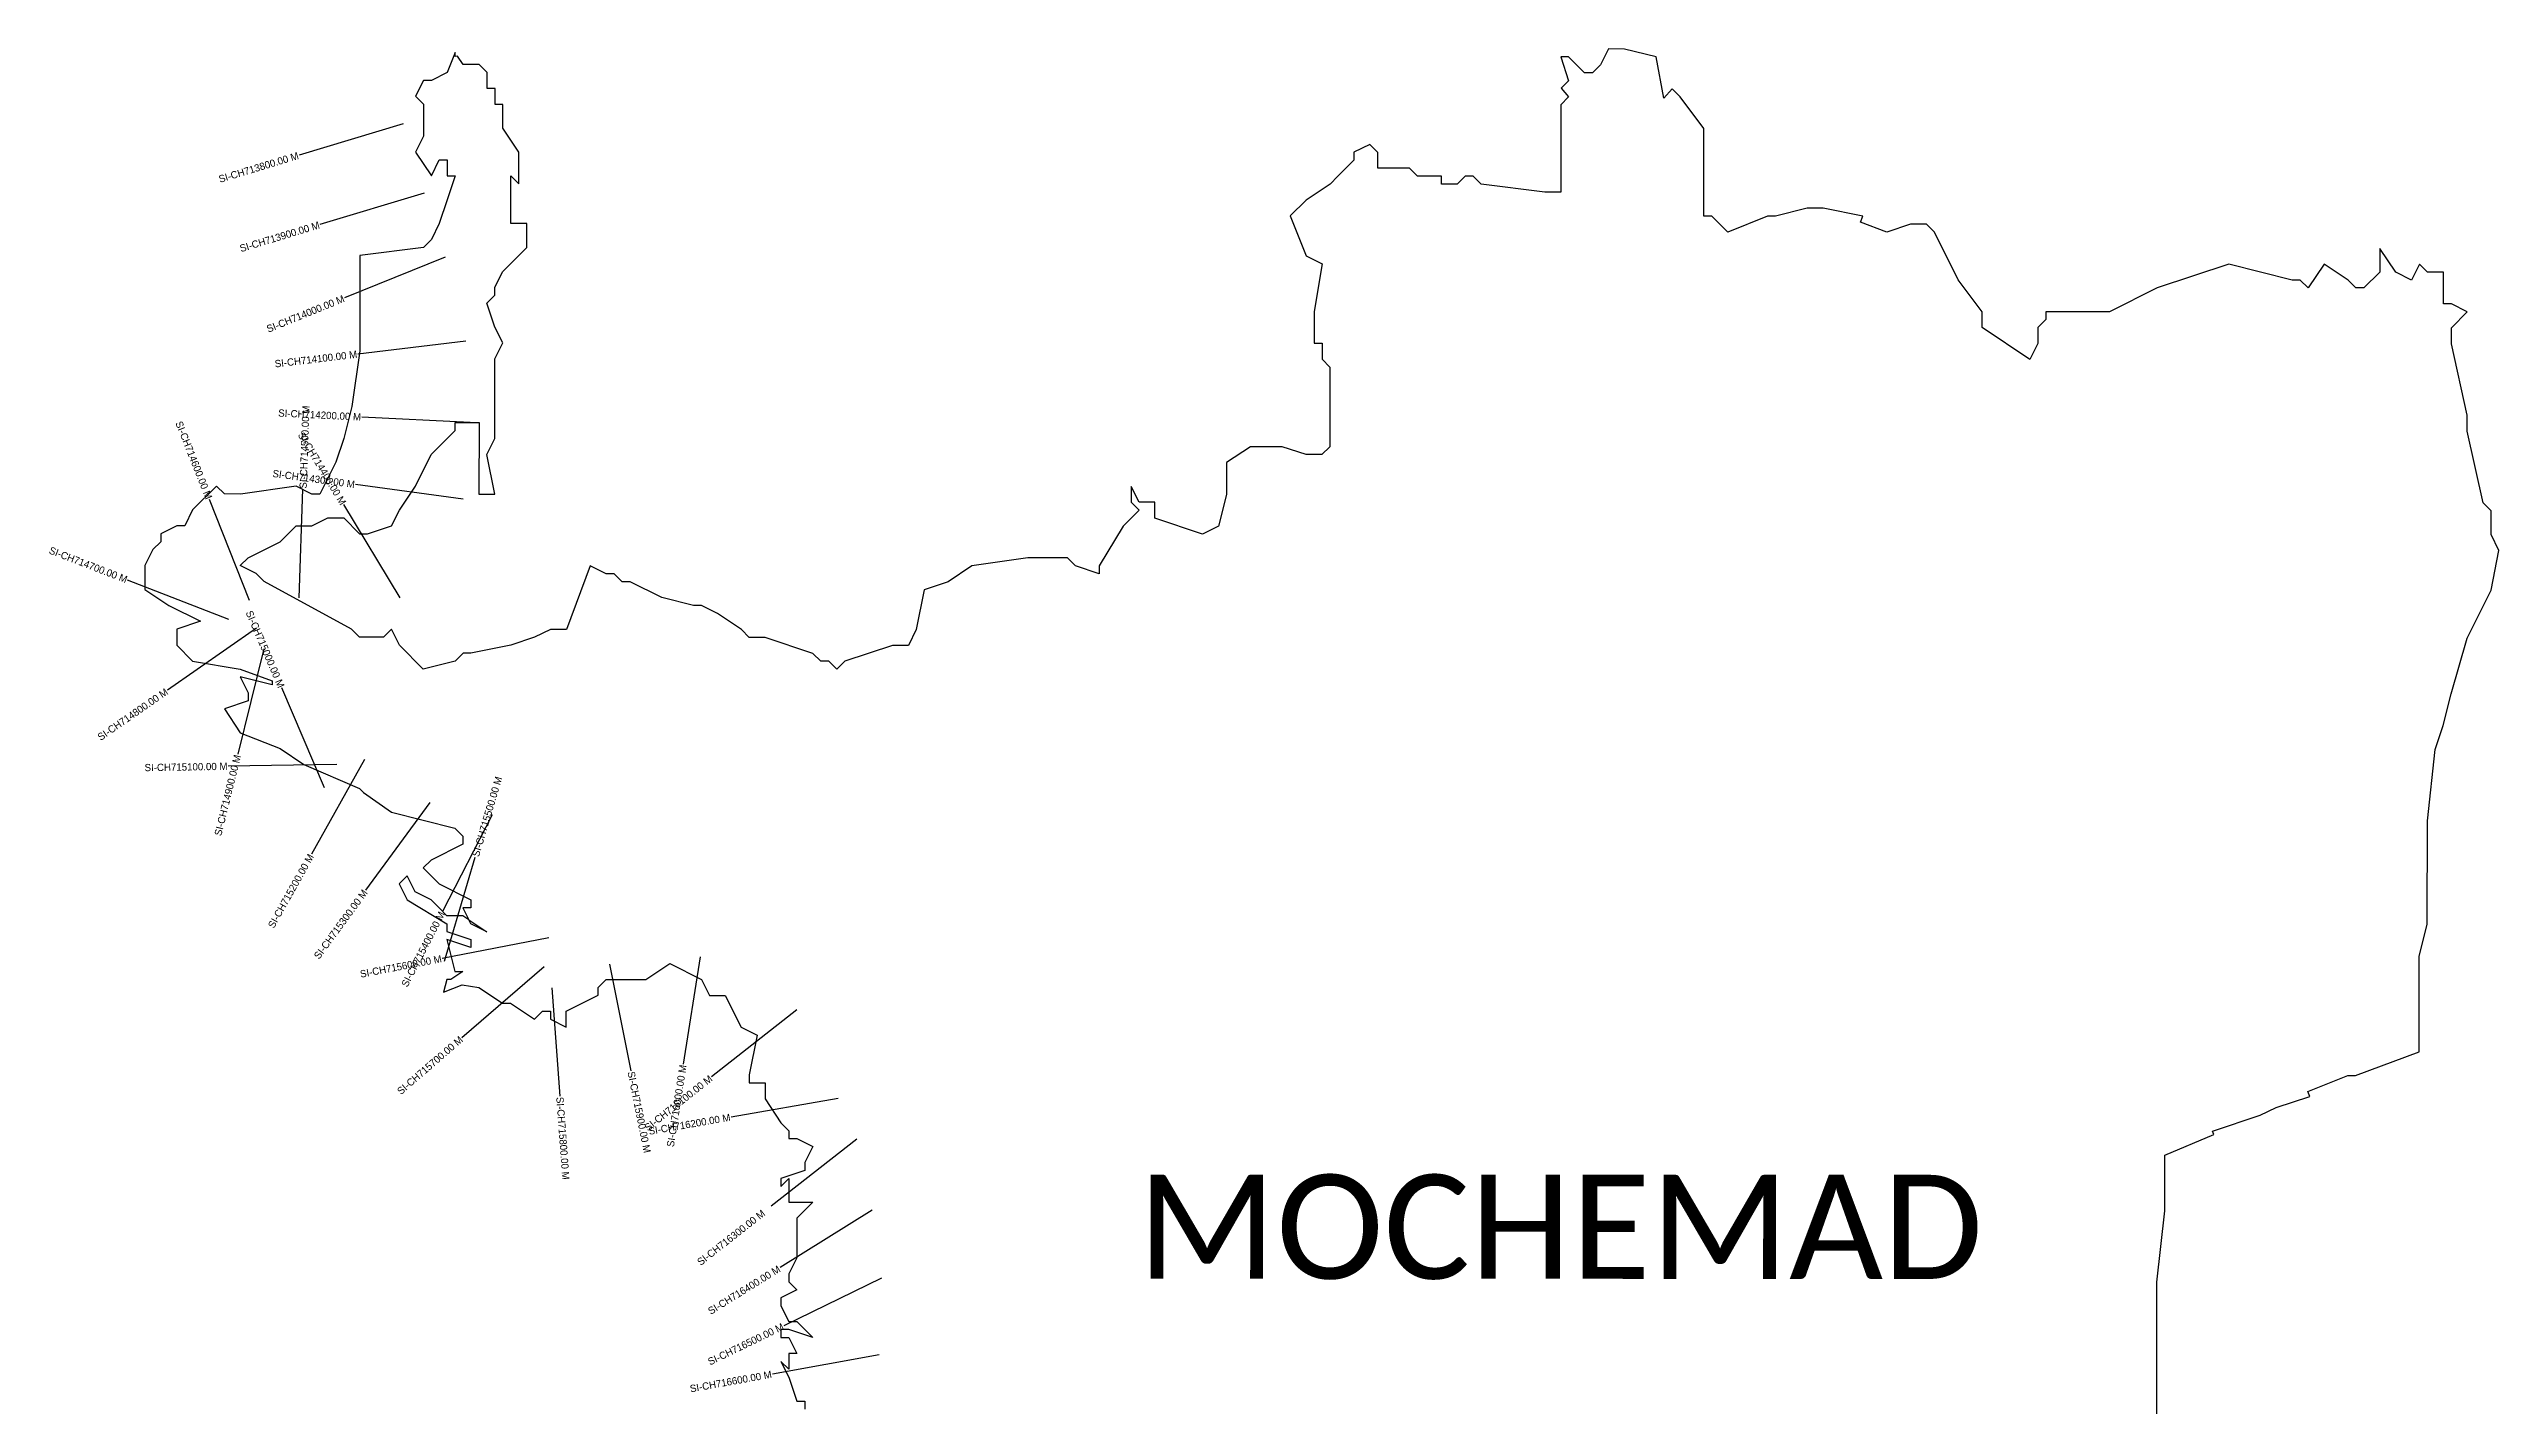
# Model space of a CAD drawing. Header units: metres. Extents: x 353810 to 357192, y 1746314 to 1749893.
# Drawn here: x 353810 to 357192, y 1748021 to 1749893 of the extents above; entities that cross this region are included whole.
import ezdxf
from ezdxf.enums import TextEntityAlignment as Align

# ---------------------------------------------------------------- set-up
doc = ezdxf.new("R2010")
doc.units = ezdxf.units.M
for name, color, linetype in [('CS', 134, 'Continuous'), ('CSMark', 6, 'Continuous'), ('VILLAGE BOUNDRY', 10, 'Continuous'), ('VILLAGE NAME', 250, 'Continuous')]:
    doc.layers.add(name, color=color, linetype=linetype)

msp = doc.modelspace()

# ---------------------------------------------------------------- linework, layer by layer
at = {"layer": 'CS'}
for p, q in [((354298.6, 1749790.1), (354155.1, 1749746.7)), ((354327.6, 1749694.4), (354184, 1749651)), ((354356.9, 1749606.1), (354217.9, 1749549.7)), ((354385.1, 1749489.9), (354236.1, 1749472.2)), ((354391.5, 1749377.9), (354241.7, 1749385.3)), ((354155.3, 1749135.7), (354160.5, 1749285.6)), ((354381.6, 1749272), (354233, 1749292.2)), ((354086.7, 1749132.2), (354031.4, 1749271.7)), ((354294.6, 1749136), (354217, 1749264.4)), ((354058.3, 1749106.1), (353918.4, 1749160.3)), ((354096.5, 1749093.8), (353973.3, 1749008.2)), ((354106.3, 1749065.5), (354070.5, 1748919.9)), ((354190.2, 1748873.5), (354131.2, 1749011.4)), ((354245.5, 1748912.9), (354172.2, 1748782)), ((354207.3, 1748905.9), (354057.3, 1748903.4)), ((354335.7, 1748853.3), (354247, 1748732.3)), ((354421.5, 1748836.2), (354352.9, 1748702.8)), ((354355.7, 1748634.2), (354398.2, 1748778.1)), ((354500.1, 1748666.4), (354352.8, 1748638.2)), ((354708.6, 1748640.5), (354685.4, 1748492.3)), ((354493.3, 1748626.8), (354379.9, 1748528.7)), ((354583.4, 1748630.2), (354613.1, 1748483.2)), ((354504.1, 1748597.7), (354515, 1748448.1)), ((354842.3, 1748567.4), (354724.5, 1748474.6)), ((354899.2, 1748444.7), (354751.4, 1748419.2)), ((354924.9, 1748389), (354806.9, 1748296.5)), ((354946.4, 1748290.6), (354819, 1748211.5)), ((354959, 1748197.1), (354824.1, 1748131.4)), ((354956, 1748091.3), (354808.4, 1748064.7))]:
    msp.add_line(p, q, dxfattribs=at)
at = {"layer": 'VILLAGE BOUNDRY', "ltscale": 0.1, "flags": 128}
msp.add_lwpolyline([(356719.3, 1747982.7), (356719.4, 1748191.3), (356730.4, 1748290.1), (356730.4, 1748366.9), (356798.3, 1748395.2), (356796.3, 1748399.8), (356862.2, 1748421.8), (356884.2, 1748432.7), (356930.8, 1748447.5), (356928.1, 1748454.7), (356983, 1748476.6), (356993.9, 1748476.6), (357081.8, 1748509.5), (357081.8, 1748641.2), (357092.8, 1748685.2), (357092.9, 1748827.9), (357103.9, 1748926.7), (357114.9, 1748959.6), (357125.9, 1749003.5), (357147.9, 1749080.3), (357180.8, 1749146.2), (357191.8, 1749201.1), (357180.9, 1749223.1), (357180.9, 1749256), (357169.9, 1749267), (357148, 1749365.8), (357148, 1749387.7), (357126.1, 1749486.5), (357126.1, 1749508.5), (357148, 1749530.4), (357126.1, 1749541.4), (357115.1, 1749541.4), (357115.1, 1749585.4), (357093.2, 1749585.4), (357082.2, 1749596.3), (357071.2, 1749574.4), (357049.2, 1749585.4), (357027.3, 1749617.7), (357027.3, 1749585.4), (357005.3, 1749563.4), (356994.3, 1749563.4), (356983.4, 1749574.4), (356950.4, 1749596.4), (356928.5, 1749563.5), (356917.5, 1749574.4), (356906.5, 1749574.4), (356818.7, 1749596.4), (356719.9, 1749563.5), (356654, 1749530.6), (356566.2, 1749530.7), (356566.2, 1749519.7), (356555.2, 1749508.7), (356555.2, 1749486.7), (356544.2, 1749464.8), (356478.3, 1749508.7), (356478.4, 1749530.7), (356445.4, 1749574.6), (356412.5, 1749640.5), (356401.6, 1749651.5), (356379.6, 1749651.5), (356346.7, 1749640.5), (356310.6, 1749654.1), (356313.7, 1749662.5), (356258.9, 1749673.5), (356236.9, 1749673.5), (356193, 1749662.5), (356182, 1749662.5), (356127.1, 1749640.6), (356105.2, 1749662.5), (356094.2, 1749662.6), (356094.2, 1749783.3), (356061.3, 1749827.3), (356050.3, 1749838.2), (356039.2, 1749825.3), (356028.4, 1749882.2), (355984.5, 1749893.1), (355962.5, 1749893.2), (355951.6, 1749871.2), (355940.5, 1749860.2), (355929.6, 1749860.2), (355907.6, 1749882.2), (355896.7, 1749882.2), (355907.6, 1749849.3), (355897.3, 1749838.9), (355907.6, 1749827.3), (355896.6, 1749816.3), (355896.6, 1749695.6), (355874.6, 1749695.6), (355786.8, 1749706.6), (355775.8, 1749717.6), (355764.9, 1749717.6), (355753.9, 1749706.6), (355731.9, 1749706.6), (355731.9, 1749717.6), (355699, 1749717.6), (355688, 1749728.6), (355644.1, 1749728.6), (355644.1, 1749750.5), (355633.1, 1749761.5), (355611.2, 1749750.6), (355611.2, 1749739.6), (355589.2, 1749717.6), (355578.2, 1749706.7), (355545.3, 1749684.7), (355523.3, 1749662.8), (355545.3, 1749607.9), (355567.2, 1749596.9), (355556.2, 1749531), (355556.2, 1749487.1), (355567.2, 1749487.1), (355567.2, 1749465.2), (355578.1, 1749454.2), (355578.1, 1749344.4), (355567.1, 1749333.4), (355545.2, 1749333.4), (355512.2, 1749344.4), (355468.3, 1749344.4), (355435.4, 1749322.5), (355435.4, 1749278.6), (355424.4, 1749234.7), (355402.4, 1749223.7), (355336.5, 1749245.7), (355336.5, 1749267.6), (355314.6, 1749267.6), (355303.6, 1749289.6), (355303.6, 1749267.6), (355314.6, 1749256.7), (355292.6, 1749234.7), (355259.7, 1749179.8), (355259.7, 1749168.9), (355226.8, 1749179.8), (355215.8, 1749190.8), (355160.9, 1749190.9), (355084, 1749179.9), (355051.1, 1749157.9), (355018.2, 1749147), (355007.1, 1749092.1), (354996.2, 1749070.1), (354974.2, 1749070.1), (354908.3, 1749048.2), (354897.4, 1749037.2), (354886.4, 1749048.2), (354875.4, 1749048.2), (354864.5, 1749059.2), (354798.6, 1749081.2), (354776.6, 1749081.2), (354765.6, 1749092.2), (354732.7, 1749114.2), (354710.7, 1749125.1), (354699.8, 1749125.1), (354655.9, 1749136.1), (354612, 1749158.1), (354601, 1749158.1), (354590, 1749169.1), (354579, 1749169.1), (354557.1, 1749180.1), (354524.1, 1749092.3), (354502.1, 1749092.3), (354480.2, 1749081.3), (354447.3, 1749070.3), (354392.4, 1749059.4), (354381.4, 1749059.4), (354370.4, 1749048.4), (354326.5, 1749037.5), (354293.6, 1749070.4), (354282.6, 1749092.4), (354271.6, 1749081.4), (354238.7, 1749081.4), (354227.7, 1749092.4), (354107, 1749158.3), (354096, 1749169.3), (354074, 1749180.3), (354085, 1749191.2), (354129, 1749213.2), (354150.9, 1749235.1), (354172.9, 1749235.1), (354194.8, 1749246.1), (354216.8, 1749246.1), (354238.7, 1749224.1), (354249.7, 1749224.1), (354282.6, 1749235.1), (354293.6, 1749257), (354315.6, 1749290), (354337.6, 1749333.8), (354370.5, 1749366.8), (354370.5, 1749377.8), (354403.5, 1749377.8), (354403.4, 1749278.9), (354425.4, 1749278.9), (354414.4, 1749333.8), (354425.4, 1749355.8), (354425.5, 1749465.6), (354436.4, 1749487.5), (354425.5, 1749509.5), (354414.5, 1749542.4), (354425.5, 1749553.4), (354425.5, 1749564.4), (354436.5, 1749586.3), (354469.4, 1749619.2), (354469.4, 1749652.2), (354447.5, 1749652.2), (354447.5, 1749718), (354458.5, 1749707.1), (354458.5, 1749751), (354436.5, 1749783.9), (354436.5, 1749816.8), (354425.6, 1749816.8), (354425.6, 1749838.8), (354414.6, 1749838.8), (354414.6, 1749860.8), (354403.6, 1749871.7), (354381.7, 1749871.8), (354373.8, 1749883.5), (354370.7, 1749882.8), (354370.7, 1749888.2), (354359.7, 1749860.8), (354337.8, 1749849.8), (354326.8, 1749849.8), (354315.8, 1749827.9), (354326.8, 1749816.9), (354326.8, 1749773), (354315.8, 1749751), (354337.7, 1749718.1), (354348.7, 1749740), (354359.7, 1749740), (354359.7, 1749718.1), (354370.6, 1749718.1), (354359.7, 1749685.1), (354348.7, 1749652.2), (354337.7, 1749630.3), (354326.7, 1749619.3), (354238.9, 1749608.3), (354238.8, 1749476.6), (354227.8, 1749399.7), (354216.8, 1749355.9), (354205.9, 1749322.9), (354183.9, 1749279), (354172.9, 1749279), (354150.9, 1749290), (354074.1, 1749279), (354052.1, 1749279.1), (354041.2, 1749290.1), (354008.2, 1749257.1), (353997.2, 1749235.2), (353986.2, 1749235.2), (353964.3, 1749224.2), (353964.3, 1749213.2), (353953.3, 1749202.3), (353942.3, 1749180.3), (353942.3, 1749147.4), (353975.2, 1749125.4), (354019.1, 1749103.4), (353986.2, 1749092.5), (353986.2, 1749070.5), (354008.1, 1749048.6), (354074, 1749037.5), (354117.9, 1749021.1), (354117.9, 1749015.6), (354074, 1749026.6), (354085, 1749004.6), (354085, 1748993.6), (354052, 1748982.7), (354074, 1748949.7), (354128.8, 1748927.8), (354161.8, 1748905.8), (354238.6, 1748872.8), (354244.1, 1748867.3), (354282.5, 1748839.9), (354370.3, 1748817.9), (354381.3, 1748806.9), (354381.3, 1748795.9), (354337.4, 1748774), (354326.4, 1748763), (354348.3, 1748741), (354392.3, 1748719.1), (354392.2, 1748708.1), (354381.2, 1748708.1), (354389.5, 1748691.6), (354414.2, 1748675.1), (354392.2, 1748686.1), (354389.5, 1748691.6), (354381.2, 1748697.1), (354359.3, 1748697.1), (354348.3, 1748708.1), (354337.4, 1748719.1), (354315.4, 1748730.1), (354304.4, 1748752), (354293.4, 1748741), (354304.4, 1748719.1), (354359.3, 1748686.1), (354359.3, 1748675.2), (354392.2, 1748664.2), (354392.2, 1748653.2), (354359.3, 1748664.2), (354370.3, 1748620.3), (354381.2, 1748620.3), (354364.8, 1748609.3), (354359.3, 1748609.3), (354354.4, 1748591.5), (354380.1, 1748601.7), (354403.2, 1748598.3), (354436.1, 1748576.3), (354447.1, 1748576.3), (354480, 1748554.4), (354491, 1748565.3), (354502, 1748565.3), (354502, 1748554.3), (354523.9, 1748543.4), (354523.9, 1748565.3), (354567.9, 1748587.3), (354567.9, 1748598.3), (354578.8, 1748609.2), (354633.8, 1748609.2), (354666.7, 1748631.1), (354710.6, 1748609.2), (354721.5, 1748587.2), (354743.5, 1748587.2), (354765.4, 1748543.3), (354787.4, 1748532.3), (354776.4, 1748477.4), (354776.4, 1748466.4), (354798.3, 1748466.4), (354798.3, 1748444.5), (354820.3, 1748411.5), (354831.2, 1748400.5), (354831.2, 1748389.6), (354842.2, 1748389.6), (354864.2, 1748378.6), (354853.2, 1748356.6), (354853.2, 1748345.6), (354820.2, 1748334.7), (354820.2, 1748323.7), (354831.2, 1748334.7), (354831.2, 1748301.7), (354864.1, 1748301.7), (354842.2, 1748279.8), (354842.2, 1748224.9), (354831.2, 1748202.9), (354831.2, 1748192), (354842.2, 1748181), (354820.2, 1748170), (354820.2, 1748159), (354831.1, 1748137.1), (354842.1, 1748137.1), (354864.1, 1748115.1), (354831.1, 1748126.1), (354820.2, 1748126.1), (354820.2, 1748115.1), (354831.1, 1748115.1), (354842.1, 1748093.2), (354831.1, 1748093.2), (354831.1, 1748071.2), (354820.2, 1748082.2), (354831.1, 1748060.2), (354842.1, 1748027.3), (354853.1, 1748027.3), (354853.1, 1748016.3)], dxfattribs=at)

# ---------------------------------------------------------------- texts
at = {"layer": 'CSMark'}
for s, rotation, p in [('SI-CH713800.00 M', 16.8389, (354154.1, 1749746.4)), ('SI-CH713900.00 M', 16.8389, (354183.1, 1749650.7)), ('SI-CH714000.00 M', 22.072, (354217, 1749549.3)), ('SI-CH714100.00 M', 6.7647, (354235.2, 1749472.1)), ('SI-CH714200.00 M', 357.1616, (354240.7, 1749385.3)), ('SI-CH714600.00 M', 291.6319, (354031, 1749272.6)), ('SI-CH714400.00 M', 301.1725, (354216.5, 1749265.2)), ('SI-CH714300.00 M', 352.2743, (354232, 1749292.3)), ('SI-CH714700.00 M', 338.8211, (353917.5, 1749160.7)), ('SI-CH715000.00 M', 293.1844, (354130.8, 1749012.3)), ('SI-CH714800.00 M', 34.7903, (353972.5, 1749007.6)), ('SI-CH714900.00 M', 76.1775, (354070.2, 1748918.9)), ('SI-CH715100.00 M', 0.9391, (354056.3, 1748903.4)), ('SI-CH715200.00 M', 60.7555, (354171.8, 1748781.2)), ('SI-CH715300.00 M', 53.7596, (354246.4, 1748731.5)), ('SI-CH715400.00 M', 62.8062, (354352.5, 1748701.9)), ('SI-CH715600.00 M', 10.8419, (354351.8, 1748638)), ('SI-CH715700.00 M', 40.8575, (354379.1, 1748528.1)), ('SI-CH716100.00 M', 38.2319, (354723.7, 1748474)), ('SI-CH716000.00 M', 81.1026, (354685.2, 1748491.3)), ('SI-CH716200.00 M', 9.7698, (354750.4, 1748419.1)), ('SI-CH716300.00 M', 38.0866, (354796.5, 1748288.3)), ('SI-CH716400.00 M', 31.8532, (354818.1, 1748210.9)), ('SI-CH716500.00 M', 25.9409, (354823.2, 1748131)), ('SI-CH716600.00 M', 10.1873, (354807.4, 1748064.5))]:
    msp.add_text(s, height=10, rotation=rotation, dxfattribs=at).set_placement(p, align=Align.MIDDLE_RIGHT)
for s, rotation, p in [('SI-CH714500.00 M', 87.9983, (354160.6, 1749286.6)), ('SI-CH715500.00 M', 73.5289, (354398.5, 1748779)), ('SI-CH715900.00 M', 281.4356, (354613.3, 1748482.2)), ('SI-CH715800.00 M', 274.184, (354515.1, 1748447.1))]:
    msp.add_text(s, height=10, rotation=rotation, dxfattribs=at).set_placement(p, align=Align.MIDDLE_LEFT)
at = {"layer": 'VILLAGE NAME', "insert": (355312.4, 1748340), "char_height": 143.7, "attachment_point": 1, "rotation": 359.9793}
msp.add_mtext_dynamic_manual_height_columns('{\\fCalibri|b0|i0|c0|p34;MOCHEMAD}', width=1418, gutter_width=718.5, heights=[0], dxfattribs=at)

doc.saveas('drawing.dxf')
